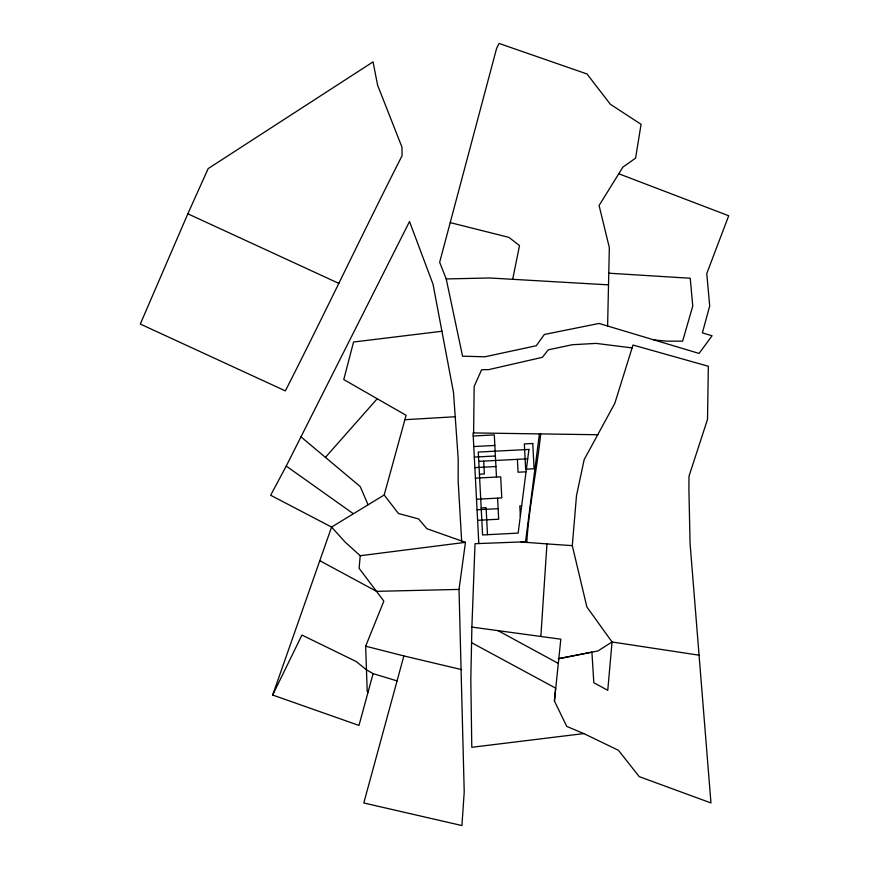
<?xml version="1.0" encoding="UTF-8"?>
<svg xmlns="http://www.w3.org/2000/svg" width="869" height="869" viewBox="0 0 869 869"><rect width="100%" height="100%" fill="white"/><g stroke="black" fill="none" stroke-linecap="round" stroke-linejoin="round"><path stroke-width="1.3" d="M473.605 432.936L474.17 386.444L481.611 369.727L488.617 369.64L542.375 357.322L548.296 349.827L572.236 344.732L596.047 343.396L632.1 347.915L632.99 345.036L708.344 366.262L707.518 419.401L688.998 476.19L688.9 489.138L690.073 543.473L710.961 802.945L639.226 776.625L618.413 750.273L583.805 733.588L566.729 726.397L554.433 701.022L560.82 639.193L471.889 627.081L475.017 543.679L525.549 541.789L539.421 433.892M471.889 627.081L470.813 679.449L471.791 747.297L583.805 733.588M607.605 325.994L609.343 247.643L599.089 205.486L622.856 167.174L635.587 158.136L641.072 124.31L610.342 104.258L587.009 73.974L499.088 43.45L496.623 48.316L439.66 262.253L446.221 278.938L462.569 356.181L484.913 356.79L536.26 345.743L544.342 334.467L599.045 323.453L699.067 353.433L712.08 335.76L702.38 332.881L709.701 305.942L706.769 273.55L728.7 215.762L618.771 173.757M540.855 636.358L546.959 543.918L521.042 541.963M699.176 655.204L612.048 641.974L597.959 650.946L558.311 658.745L591.908 652.141L593.82 682.719L607.768 690.301L612.048 641.974L586.868 606.975L572.302 545.645L576.505 495.58L584.174 459.614L614.763 403.455L632.1 347.915M461.656 541.007L458.159 481.154L458.202 458.799L453.499 392.44L433.012 284.163L409.516 221.519L286.238 466.066L270.65 495.254L331.589 527.07L345.123 542.093L360.211 555.726L359.125 568.337L383.848 601.109L365.653 646.199L367.207 691.148L367.924 692.604M554.433 701.022L555.617 688.107L471.574 642.691M526.755 542.582C529.069 506.051 536.912 470.27 540.703 433.913M461.569 669.597L403.868 655.932L363.796 802.978L461.928 825.55L464.22 791.996L459.017 589.421L465.458 542.343L426.896 528.71L418.565 518.923L398.415 513.492L384.185 494.993L406.095 415.295L343.766 379.568L353.564 342.017L441.93 331.252M512.688 279.307L519.521 245.579L508.886 237.356L450.207 222.616M272.67 695.026L301.934 635.054L356.16 661.515L366.468 669.803L373.094 673.638L358.984 725.43L272.67 695.026L331.589 527.07L384.185 494.993M187.845 213.796L140.3 324.05L285.358 390.887C325.115 312.829 362.438 233.739 402.075 155.703L401.967 147.143L377.613 85.238L373.062 61.873L208.169 168.597L187.845 213.796L338.91 283.413M300.967 436.857L325.43 457.355L377.222 398.752M360.211 555.726L465.458 542.343M404.878 419.705L455.584 416.718M473.214 436.01L494.298 434.913L496.481 477.07M473.768 446.547L494.841 445.46M474.311 457.083L495.384 455.997M478.765 461.363L527.711 458.81M474.865 467.631L495.938 466.534M479.438 474.235L484.348 473.974L483.675 461.102M526.038 471.802L518.065 472.225L517.392 459.353M475.408 478.167L500.696 476.842L501.793 497.926L476.505 499.24M481.187 507.952L486.097 507.692L487.498 534.696M521.661 505.845L519.814 505.943L520.346 516.099M477.059 509.777L498.133 508.68M477.602 520.314L498.676 519.217L497.579 498.143M459.017 589.421L376.549 591.344L319.792 560.701M446.221 278.938L489.671 277.982L608.517 284.858M572.302 545.645L546.959 543.918M597.883 434.739L473.062 432.925L478.808 543.538M608.767 273.192L690.236 278.254L692.756 306.018L682.643 341.169L666.48 341.148L653.868 339.92M365.653 646.199L403.868 655.932M373.094 673.638L397.068 680.883M497.915 630.579L557.898 663.188M286.238 466.066L353.129 513.568M325.43 457.355L360.244 486.597L368.011 504.661M528.917 449.425L518.163 533.099L482.588 534.946L478.276 452.065L528.917 449.425M532.773 443.483L524.344 443.918L525.658 469.206L534.087 468.771L532.773 443.483"/></g></svg>
